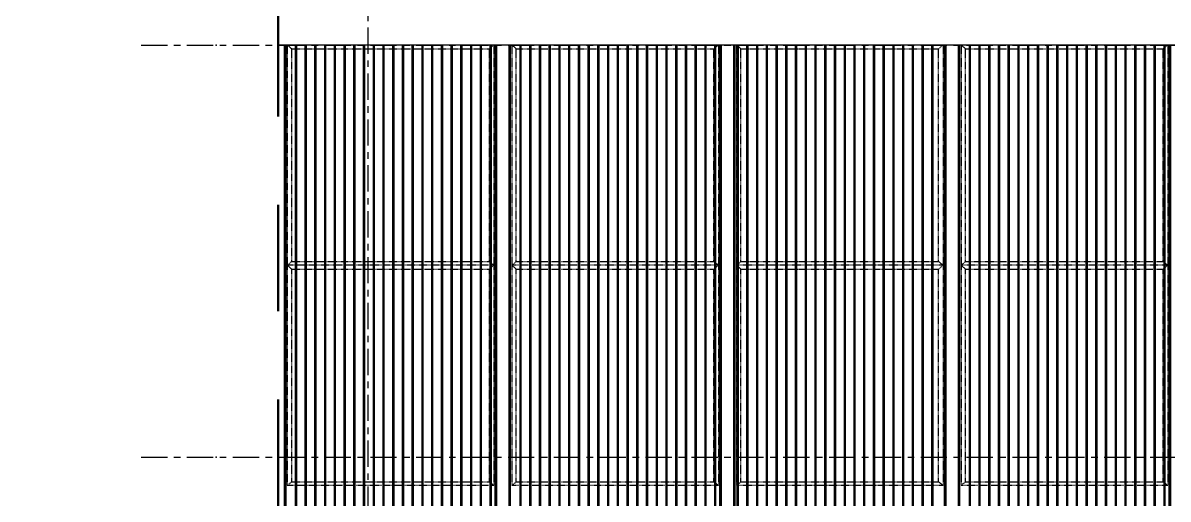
# Model space of a CAD drawing. Header units: millimetres. Extents: x 3774 to 718460, y -768339 to 192544.
# Drawn here: x 435251 to 442899, y -722347 to -719169 of the extents above; entities that cross this region are included whole.
import ezdxf
from ezdxf.enums import TextEntityAlignment as Align
from ezdxf.xclip import XClip

# ---------------------------------------------------------------- set-up
doc = ezdxf.new("R2010")
doc.units = ezdxf.units.MM
doc.header["$XCLIPFRAME"] = 0
doc.set_wipeout_variables(frame=1)
for name, pattern in [('TA_GL_000.70000', [1.925, 0.7, -0.175, 0.175, -0.175, 0.7]), ('TA_HL_001.00000', [6.5, 3.55, -2.95]), ('TA_HL_004.00000', [26, 14.2, -11.8]), ('XKITLINE00', [0]), ('XKITLINE02', [4, 2, -2])]:
    doc.linetypes.add(name, pattern=pattern)
for name, color, linetype in [('000 - 0_SYM_DWG_BREAKER_MAIN_COLOR_1', 7, 'Continuous'), ('000 - 0_SYM_DWG_BREAKER_WIPEOUT_', 7, 'Continuous'), ('000 - 0_SYM_DWG_GRID-BUBBLE_MAIN_COLOR_1', 7, 'Continuous'), ('000 - 0_SYM_DWG_GRIDLINE_MAIN_COLOR_251', 7, 'Continuous'), ('000 - 0_SYM_DWG_LEVEL_TEXT', 7, 'Continuous'), ('010 - ASPG_EXTR_MAIN_COLOR_2', 7, 'Continuous'), ('010 - ASPG_EXTR_WIPEOUT_', 7, 'Continuous'), ('010 - ASPG_FRAMING_MAIN_COLOR_1', 7, 'Continuous'), ('010 - ASPG_FRAMING_SUB_COLOR_2', 7, 'Continuous'), ('010 - ASPG_FRAMING_SUB_COLOR_3', 7, 'Continuous')]:
    doc.layers.add(name, color=color, linetype=linetype)
doc.layers.add('Bolt', color=7, linetype='Continuous', lineweight=0)
doc.layers.add('Part', color=7, linetype='Continuous', lineweight=0)
doc.styles.add('ARIAL', font='arial.ttf')
doc.styles.add('Arial_1', font='arial.ttf', dxfattribs={"height": 125})
doc.styles.add('TA', font='', dxfattribs={"height": 4.5})
doc.styles.get('TA').set_extended_font_data('Cordia New')

# ---------------------------------------------------------------- blocks, each defined once
blk = doc.blocks.new('*U5909')
at = {"color": 7}
blk.add_wipeout([(28.31, 203.14), (0, 202.87), (0, 7.2), (9.89, 3.6), (-9.89, -3.6), (0, -7.2), (0, -167.12), (28.31, -166.85)], dxfattribs=at).dxf.layer = '000 - 0_SYM_DWG_BREAKER_WIPEOUT_'
at = {"layer": '000 - 0_SYM_DWG_BREAKER_MAIN_COLOR_1', "color": 7, "linetype": 'ByBlock', "lineweight": -2}
blk.add_line((0, 202.87), (0, 7.2), dxfattribs=at)
blk = doc.blocks.new('*A6183500')
at = {"layer": 'Part', "color": 7, "linetype": 'XKITLINE00', "lineweight": 0}
for p, q in [((2179.569525, -60.453462), (2328.969438, -60.453462)), ((2179.569525, -65.253462), (2328.969438, -65.253462))]:
    blk.add_line(p, q, dxfattribs=at)
blk = doc.blocks.new('*A6193501')
at = {"layer": 'Part', "color": 7, "linetype": 'XKITLINE00', "lineweight": 0}
blk.add_line((2179.569525, -82.453462), (2328.969438, -82.453462), dxfattribs=at)
blk = doc.blocks.new('*A6223504')
at = {"layer": 'Part', "color": 7, "linetype": 'XKITLINE00', "lineweight": 0}
for p, q in [((2286.209518, -80.053462), (2264.929525, -80.053462)), ((2264.929525, -80.573462), (2264.929525, -80.053462)), ((2286.209518, -80.573462), (2286.209518, -80.053462)), ((2286.209518, -80.573462), (2264.929525, -80.573462))]:
    blk.add_line(p, q, dxfattribs=at)
blk = doc.blocks.new('*A6233505')
at = {"layer": 'Part', "color": 7, "linetype": 'XKITLINE00', "lineweight": 0}
for p, q in [((2284.369603, -65.573462), (2283.569603, -65.573462)), ((2283.569603, -68.053462), (2283.569603, -65.573462)), ((2284.369603, -68.053462), (2284.369603, -65.573462)), ((2283.569603, -80.053462), (2283.569603, -68.621462)), ((2284.369603, -80.053462), (2284.369603, -68.621462)), ((2283.569603, -82.133462), (2283.569603, -80.621462)), ((2284.369603, -82.133462), (2284.369603, -80.621462)), ((2283.569603, -82.133462), (2284.369603, -82.133462))]:
    blk.add_line(p, q, dxfattribs=at)
blk = doc.blocks.new('*A6253507')
at = {"layer": 'Part', "color": 7, "linetype": 'XKITLINE00', "lineweight": 0}
for p, q in [((2283.569603, -80.573462), (2283.569603, -80.621462)), ((2283.569603, -80.621462), (2284.369603, -80.621462)), ((2284.369603, -80.621462), (2284.369603, -80.573462))]:
    blk.add_line(p, q, dxfattribs=at)
blk = doc.blocks.new('*A6263508')
at = {"layer": 'Part', "color": 7, "linetype": 'XKITLINE00', "lineweight": 0}
for p, q in [((2282.929603, -82.453462), (2283.089603, -82.293462)), ((2283.089603, -82.293462), (2284.849603, -82.293462)), ((2284.849603, -82.293462), (2285.009603, -82.453462))]:
    blk.add_line(p, q, dxfattribs=at)
blk = doc.blocks.new('*A6273509')
at = {"layer": 'Part', "color": 7, "linetype": 'XKITLINE00', "lineweight": 0}
for p, q in [((2284.849603, -82.213462), (2283.089603, -82.213462)), ((2283.089603, -82.213462), (2283.089603, -82.293462)), ((2284.849603, -82.293462), (2283.089603, -82.293462)), ((2284.849603, -82.213462), (2284.849603, -82.293462))]:
    blk.add_line(p, q, dxfattribs=at)
blk = doc.blocks.new('*A6283510')
at = {"layer": 'Part', "color": 7, "linetype": 'XKITLINE00', "lineweight": 0}
for p, q in [((2283.905603, -82.173462), (2283.465603, -82.173462)), ((2283.465603, -82.173462), (2283.465603, -82.213462)), ((2283.905603, -82.133462), (2283.905603, -82.173462)), ((2283.945603, -82.213462), (2283.945603, -82.133462))]:
    blk.add_line(p, q, dxfattribs=at)
blk = doc.blocks.new('*A6323514')
at = {"layer": 'Part', "color": 7, "linetype": 'XKITLINE00', "lineweight": 0}
for p, q in [((2286.209518, -68.053462), (2264.929525, -68.053462)), ((2264.929525, -68.573462), (2264.929525, -68.053462)), ((2286.209518, -68.573462), (2286.209518, -68.053462)), ((2286.209518, -68.573462), (2264.929525, -68.573462))]:
    blk.add_line(p, q, dxfattribs=at)
blk = doc.blocks.new('*A6333515')
at = {"layer": 'Part', "color": 7, "linetype": 'XKITLINE00', "lineweight": 0}
for p, q in [((2283.569603, -68.573462), (2283.569603, -68.621462)), ((2283.569603, -68.621462), (2284.369603, -68.621462)), ((2284.369603, -68.621462), (2284.369603, -68.573462))]:
    blk.add_line(p, q, dxfattribs=at)
blk = doc.blocks.new('*A6343516')
at = {"layer": 'Part', "color": 7, "linetype": 'XKITLINE00', "lineweight": 0}
for p, q in [((2283.089603, -65.413462), (2282.929603, -65.253462)), ((2284.849603, -65.413462), (2283.089603, -65.413462)), ((2285.009603, -65.253462), (2284.849603, -65.413462))]:
    blk.add_line(p, q, dxfattribs=at)
blk = doc.blocks.new('*A6353517')
at = {"layer": 'Part', "color": 7, "linetype": 'XKITLINE00', "lineweight": 0}
for p, q in [((2283.089603, -65.493462), (2283.089603, -65.413462)), ((2283.089603, -65.413462), (2284.849603, -65.413462)), ((2284.849603, -65.493462), (2284.849603, -65.413462)), ((2283.089603, -65.493462), (2284.849603, -65.493462))]:
    blk.add_line(p, q, dxfattribs=at)
blk = doc.blocks.new('*A6723554')
at = {"layer": 'Bolt'}
for points in [[(2283.674, -80.573), (2283.674, -80.525), (2283.786, -80.525), (2283.786, -80.573)], [(2283.674, -80.621), (2283.674, -80.573), (2283.786, -80.573), (2283.786, -80.621)], [(2284.154, -80.573), (2284.154, -80.525), (2284.266, -80.525), (2284.266, -80.573)], [(2284.154, -80.621), (2284.154, -80.573), (2284.266, -80.573), (2284.266, -80.621)]]:
    blk.add_hatch(color=7, dxfattribs=at).paths.add_polyline_path(points, flags=17)
at = {"layer": 'Bolt', "color": 7, "linetype": 'XKITLINE00', "lineweight": 0}
for p, q in [((2283.674, -80.573), (2283.674, -80.525)), ((2283.674, -80.621), (2283.674, -80.573)), ((2283.73, -80.685), (2283.73, -80.341)), ((2283.786, -80.573), (2283.786, -80.525)), ((2283.786, -80.621), (2283.786, -80.573)), ((2284.154, -80.573), (2284.154, -80.525)), ((2284.154, -80.621), (2284.154, -80.573)), ((2284.21, -80.685), (2284.21, -80.341)), ((2284.266, -80.573), (2284.266, -80.525)), ((2284.266, -80.621), (2284.266, -80.573))]:
    blk.add_line(p, q, dxfattribs=at)
blk = doc.blocks.new('*A6733555')
at = {"layer": 'Bolt'}
for points in [[(2283.386, -82.213), (2283.386, -82.293), (2283.274, -82.293), (2283.274, -82.213)], [(2284.666, -82.213), (2284.666, -82.293), (2284.554, -82.293), (2284.554, -82.213)]]:
    blk.add_hatch(color=7, dxfattribs=at).paths.add_polyline_path(points, flags=17)
at = {"layer": 'Bolt', "color": 7, "linetype": 'XKITLINE00', "lineweight": 0}
for p, q in [((2283.274, -82.293), (2283.274, -82.213)), ((2283.33, -82.357), (2283.33, -82.013)), ((2283.386, -82.293), (2283.386, -82.213)), ((2284.554, -82.293), (2284.554, -82.213)), ((2284.61, -82.357), (2284.61, -82.013)), ((2284.666, -82.293), (2284.666, -82.213))]:
    blk.add_line(p, q, dxfattribs=at)
blk = doc.blocks.new('*A6763558')
at = {"layer": 'Bolt'}
for points in [[(2283.674, -68.573), (2283.674, -68.525), (2283.786, -68.525), (2283.786, -68.573)], [(2283.674, -68.621), (2283.674, -68.573), (2283.786, -68.573), (2283.786, -68.621)], [(2284.154, -68.573), (2284.154, -68.525), (2284.266, -68.525), (2284.266, -68.573)], [(2284.154, -68.621), (2284.154, -68.573), (2284.266, -68.573), (2284.266, -68.621)]]:
    blk.add_hatch(color=7, dxfattribs=at).paths.add_polyline_path(points, flags=17)
at = {"layer": 'Bolt', "color": 7, "linetype": 'XKITLINE00', "lineweight": 0}
for p, q in [((2283.73, -68.685), (2283.73, -68.341)), ((2284.21, -68.685), (2284.21, -68.341)), ((2283.674, -68.573), (2283.674, -68.525)), ((2283.674, -68.621), (2283.674, -68.573)), ((2283.786, -68.573), (2283.786, -68.525)), ((2283.786, -68.621), (2283.786, -68.573)), ((2284.154, -68.573), (2284.154, -68.525)), ((2284.154, -68.621), (2284.154, -68.573)), ((2284.266, -68.573), (2284.266, -68.525)), ((2284.266, -68.621), (2284.266, -68.573))]:
    blk.add_line(p, q, dxfattribs=at)
blk = doc.blocks.new('*A6773559')
at = {"layer": 'Bolt'}
for points in [[(2283.386, -65.413), (2283.386, -65.493), (2283.274, -65.493), (2283.274, -65.413)], [(2284.666, -65.413), (2284.666, -65.493), (2284.554, -65.493), (2284.554, -65.413)]]:
    blk.add_hatch(color=7, dxfattribs=at).paths.add_polyline_path(points, flags=17)
at = {"layer": 'Bolt', "color": 7, "linetype": 'XKITLINE00', "lineweight": 0}
for p, q in [((2283.274, -65.413), (2283.274, -65.493)), ((2283.33, -65.35), (2283.33, -65.693)), ((2283.386, -65.413), (2283.386, -65.493)), ((2284.554, -65.413), (2284.554, -65.493)), ((2284.61, -65.35), (2284.61, -65.693)), ((2284.666, -65.413), (2284.666, -65.493))]:
    blk.add_line(p, q, dxfattribs=at)
blk = doc.blocks.new('*A13394221')
at = {"layer": 'Part', "color": 7, "linetype": 'XKITLINE00', "lineweight": 0}
for p, q in [((2286.369525, -82.453462), (2286.369525, -65.253462)), ((2288.769525, -82.453462), (2288.769525, -65.253462)), ((2286.369525, -124.453462), (2286.369525, -87.253462)), ((2288.769525, -124.453462), (2288.769525, -87.253462))]:
    blk.add_line(p, q, dxfattribs=at)
blk = doc.blocks.new('*A15424424')
at = {"layer": 'Part', "color": 7, "linetype": 'XKITLINE00', "lineweight": 0}
for p, q in [((2308.945603, -69.421462), (2308.945603, -68.621462)), ((2308.945603, -68.621462), (2308.993603, -68.621462)), ((2308.945603, -68.861462), (2308.993603, -68.861462)), ((2308.993603, -69.421462), (2308.993603, -68.621462)), ((2308.945603, -69.421462), (2308.993603, -69.421462))]:
    blk.add_line(p, q, dxfattribs=at)
blk = doc.blocks.new('*A15434425')
at = {"layer": 'Part', "color": 7, "linetype": 'XKITLINE00', "lineweight": 0}
for p, q in [((2308.569603, -68.573462), (2308.569603, -68.621462)), ((2308.569603, -68.621462), (2309.369603, -68.621462)), ((2309.369603, -68.621462), (2309.369603, -68.573462))]:
    blk.add_line(p, q, dxfattribs=at)
blk = doc.blocks.new('*A15444426')
at = {"layer": 'Part', "color": 7, "linetype": 'XKITLINE00', "lineweight": 0}
for p, q in [((2308.993603, -65.573462), (2308.993603, -65.493462)), ((2309.033603, -65.573462), (2309.033603, -65.533462)), ((2309.033603, -65.533462), (2309.473603, -65.533462)), ((2309.473603, -65.533462), (2309.473603, -65.493462))]:
    blk.add_line(p, q, dxfattribs=at)
blk = doc.blocks.new('*A15454427')
at = {"layer": 'Part', "color": 7, "linetype": 'XKITLINE00', "lineweight": 0}
for p, q in [((2308.089603, -65.413462), (2307.929603, -65.253462)), ((2309.849603, -65.413462), (2308.089603, -65.413462)), ((2310.009603, -65.253462), (2309.849603, -65.413462))]:
    blk.add_line(p, q, dxfattribs=at)
blk = doc.blocks.new('*A15464428')
at = {"layer": 'Part', "color": 7, "linetype": 'XKITLINE00', "lineweight": 0}
for p, q in [((2308.089603, -65.493462), (2308.089603, -65.413462)), ((2308.089603, -65.413462), (2309.849603, -65.413462)), ((2309.849603, -65.493462), (2309.849603, -65.413462)), ((2308.089603, -65.493462), (2309.849603, -65.493462))]:
    blk.add_line(p, q, dxfattribs=at)
blk = doc.blocks.new('*A15494431')
at = {"layer": 'Part', "color": 7, "linetype": 'XKITLINE00', "lineweight": 0}
for p, q in [((2291.769603, -65.573462), (2290.969603, -65.573462)), ((2290.969603, -68.053462), (2290.969603, -65.573462)), ((2291.769603, -68.053462), (2291.769603, -65.573462)), ((2290.969603, -80.053462), (2290.969603, -68.621462)), ((2291.769603, -80.053462), (2291.769603, -68.621462)), ((2290.969603, -82.133462), (2290.969603, -80.621462)), ((2291.769603, -82.133462), (2291.769603, -80.621462)), ((2290.969603, -82.133462), (2291.769603, -82.133462))]:
    blk.add_line(p, q, dxfattribs=at)
blk = doc.blocks.new('*A15504432')
at = {"layer": 'Part', "color": 7, "linetype": 'XKITLINE00', "lineweight": 0}
for p, q in [((2290.969603, -80.573462), (2290.969603, -80.621462)), ((2290.969603, -80.621462), (2291.769603, -80.621462)), ((2291.769603, -80.621462), (2291.769603, -80.573462))]:
    blk.add_line(p, q, dxfattribs=at)
blk = doc.blocks.new('*A15514433')
at = {"layer": 'Part', "color": 7, "linetype": 'XKITLINE00', "lineweight": 0}
for p, q in [((2291.345603, -81.421462), (2291.345603, -80.621462)), ((2291.345603, -80.621462), (2291.393603, -80.621462)), ((2291.393603, -81.421462), (2291.393603, -80.621462)), ((2291.345603, -80.861462), (2291.393603, -80.861462)), ((2291.345603, -81.421462), (2291.393603, -81.421462))]:
    blk.add_line(p, q, dxfattribs=at)
blk = doc.blocks.new('*A15524434')
at = {"layer": 'Part', "color": 7, "linetype": 'XKITLINE00', "lineweight": 0}
for p, q in [((2283.945603, -81.421462), (2283.945603, -80.621462)), ((2283.945603, -80.621462), (2283.993603, -80.621462)), ((2283.993603, -81.421462), (2283.993603, -80.621462)), ((2283.945603, -80.861462), (2283.993603, -80.861462)), ((2283.945603, -81.421462), (2283.993603, -81.421462))]:
    blk.add_line(p, q, dxfattribs=at)
blk = doc.blocks.new('*A15534435')
at = {"layer": 'Part', "color": 7, "linetype": 'XKITLINE00', "lineweight": 0}
for p, q in [((2290.329603, -82.453462), (2290.489603, -82.293462)), ((2290.489603, -82.293462), (2292.249603, -82.293462)), ((2292.249603, -82.293462), (2292.409603, -82.453462))]:
    blk.add_line(p, q, dxfattribs=at)
blk = doc.blocks.new('*A15544436')
at = {"layer": 'Part', "color": 7, "linetype": 'XKITLINE00', "lineweight": 0}
for p, q in [((2292.249603, -82.213462), (2290.489603, -82.213462)), ((2290.489603, -82.213462), (2290.489603, -82.293462)), ((2292.249603, -82.293462), (2290.489603, -82.293462)), ((2292.249603, -82.213462), (2292.249603, -82.293462))]:
    blk.add_line(p, q, dxfattribs=at)
blk = doc.blocks.new('*A15554437')
at = {"layer": 'Part', "color": 7, "linetype": 'XKITLINE00', "lineweight": 0}
for p, q in [((2291.305603, -82.173462), (2290.865603, -82.173462)), ((2290.865603, -82.173462), (2290.865603, -82.213462)), ((2291.305603, -82.133462), (2291.305603, -82.173462)), ((2291.345603, -82.213462), (2291.345603, -82.133462))]:
    blk.add_line(p, q, dxfattribs=at)
blk = doc.blocks.new('*A15604442')
at = {"layer": 'Part', "color": 7, "linetype": 'XKITLINE00', "lineweight": 0}
for p, q in [((2290.969603, -68.573462), (2290.969603, -68.621462)), ((2290.969603, -68.621462), (2291.769603, -68.621462)), ((2291.769603, -68.621462), (2291.769603, -68.573462))]:
    blk.add_line(p, q, dxfattribs=at)
blk = doc.blocks.new('*A15614443')
at = {"layer": 'Part', "color": 7, "linetype": 'XKITLINE00', "lineweight": 0}
for p, q in [((2291.345603, -69.421462), (2291.345603, -68.621462)), ((2291.345603, -68.621462), (2291.393603, -68.621462)), ((2291.345603, -68.861462), (2291.393603, -68.861462)), ((2291.393603, -69.421462), (2291.393603, -68.621462)), ((2291.345603, -69.421462), (2291.393603, -69.421462))]:
    blk.add_line(p, q, dxfattribs=at)
blk = doc.blocks.new('*A15624444')
at = {"layer": 'Part', "color": 7, "linetype": 'XKITLINE00', "lineweight": 0}
for p, q in [((2283.945603, -69.421462), (2283.945603, -68.621462)), ((2283.945603, -68.621462), (2283.993603, -68.621462)), ((2283.945603, -68.861462), (2283.993603, -68.861462)), ((2283.993603, -69.421462), (2283.993603, -68.621462)), ((2283.945603, -69.421462), (2283.993603, -69.421462))]:
    blk.add_line(p, q, dxfattribs=at)
blk = doc.blocks.new('*A15634445')
at = {"layer": 'Part', "color": 7, "linetype": 'XKITLINE00', "lineweight": 0}
for p, q in [((2283.993603, -65.573462), (2283.993603, -65.493462)), ((2284.033603, -65.573462), (2284.033603, -65.533462)), ((2284.033603, -65.533462), (2284.473603, -65.533462)), ((2284.473603, -65.533462), (2284.473603, -65.493462))]:
    blk.add_line(p, q, dxfattribs=at)
blk = doc.blocks.new('*A15644446')
at = {"layer": 'Part', "color": 7, "linetype": 'XKITLINE00', "lineweight": 0}
for p, q in [((2291.393603, -65.573462), (2291.393603, -65.493462)), ((2291.433603, -65.573462), (2291.433603, -65.533462)), ((2291.433603, -65.533462), (2291.873603, -65.533462)), ((2291.873603, -65.533462), (2291.873603, -65.493462))]:
    blk.add_line(p, q, dxfattribs=at)
blk = doc.blocks.new('*A15654447')
at = {"layer": 'Part', "color": 7, "linetype": 'XKITLINE00', "lineweight": 0}
for p, q in [((2290.489603, -65.413462), (2290.329603, -65.253462)), ((2292.249603, -65.413462), (2290.489603, -65.413462)), ((2292.409603, -65.253462), (2292.249603, -65.413462))]:
    blk.add_line(p, q, dxfattribs=at)
blk = doc.blocks.new('*A15664448')
at = {"layer": 'Part', "color": 7, "linetype": 'XKITLINE00', "lineweight": 0}
for p, q in [((2290.489603, -65.493462), (2290.489603, -65.413462)), ((2290.489603, -65.413462), (2292.249603, -65.413462)), ((2292.249603, -65.493462), (2292.249603, -65.413462)), ((2290.489603, -65.493462), (2292.249603, -65.493462))]:
    blk.add_line(p, q, dxfattribs=at)
blk = doc.blocks.new('*A15734455')
at = {"layer": 'Bolt'}
for points in [[(2308.674, -68.573), (2308.674, -68.525), (2308.786, -68.525), (2308.786, -68.573)], [(2308.674, -68.621), (2308.674, -68.573), (2308.786, -68.573), (2308.786, -68.621)], [(2309.154, -68.573), (2309.154, -68.525), (2309.266, -68.525), (2309.266, -68.573)], [(2309.154, -68.621), (2309.154, -68.573), (2309.266, -68.573), (2309.266, -68.621)]]:
    blk.add_hatch(color=7, dxfattribs=at).paths.add_polyline_path(points, flags=17)
at = {"layer": 'Bolt', "color": 7, "linetype": 'XKITLINE00', "lineweight": 0}
for p, q in [((2308.73, -68.685), (2308.73, -68.341)), ((2309.21, -68.685), (2309.21, -68.341)), ((2308.674, -68.573), (2308.674, -68.525)), ((2308.674, -68.621), (2308.674, -68.573)), ((2308.786, -68.573), (2308.786, -68.525)), ((2308.786, -68.621), (2308.786, -68.573)), ((2309.154, -68.573), (2309.154, -68.525)), ((2309.154, -68.621), (2309.154, -68.573)), ((2309.266, -68.573), (2309.266, -68.525)), ((2309.266, -68.621), (2309.266, -68.573))]:
    blk.add_line(p, q, dxfattribs=at)
blk = doc.blocks.new('*A15744456')
at = {"layer": 'Bolt'}
for points in [[(2308.386, -65.413), (2308.386, -65.493), (2308.274, -65.493), (2308.274, -65.413)], [(2309.666, -65.413), (2309.666, -65.493), (2309.554, -65.493), (2309.554, -65.413)]]:
    blk.add_hatch(color=7, dxfattribs=at).paths.add_polyline_path(points, flags=17)
at = {"layer": 'Bolt', "color": 7, "linetype": 'XKITLINE00', "lineweight": 0}
for p, q in [((2308.274, -65.413), (2308.274, -65.493)), ((2308.33, -65.35), (2308.33, -65.693)), ((2308.386, -65.413), (2308.386, -65.493)), ((2309.554, -65.413), (2309.554, -65.493)), ((2309.61, -65.35), (2309.61, -65.693)), ((2309.666, -65.413), (2309.666, -65.493))]:
    blk.add_line(p, q, dxfattribs=at)
blk = doc.blocks.new('*A15754457')
at = {"layer": 'Bolt', "color": 7, "linetype": 'XKITLINE02', "lineweight": 0}
for p, q in [((2308.882243, -65.773462), (2309.225603, -65.773462)), ((2308.945603, -65.717462), (2308.993603, -65.717462)), ((2308.945603, -65.829462), (2308.993603, -65.829462)), ((2308.993603, -65.717462), (2309.033603, -65.717462)), ((2308.993603, -65.829462), (2309.033603, -65.829462))]:
    blk.add_line(p, q, dxfattribs=at)
blk = doc.blocks.new('*A15804462')
at = {"layer": 'Bolt'}
for points in [[(2291.074, -80.573), (2291.074, -80.525), (2291.186, -80.525), (2291.186, -80.573)], [(2291.074, -80.621), (2291.074, -80.573), (2291.186, -80.573), (2291.186, -80.621)], [(2291.554, -80.573), (2291.554, -80.525), (2291.666, -80.525), (2291.666, -80.573)], [(2291.554, -80.621), (2291.554, -80.573), (2291.666, -80.573), (2291.666, -80.621)]]:
    blk.add_hatch(color=7, dxfattribs=at).paths.add_polyline_path(points, flags=17)
at = {"layer": 'Bolt', "color": 7, "linetype": 'XKITLINE00', "lineweight": 0}
for p, q in [((2291.074, -80.573), (2291.074, -80.525)), ((2291.074, -80.621), (2291.074, -80.573)), ((2291.13, -80.685), (2291.13, -80.341)), ((2291.186, -80.573), (2291.186, -80.525)), ((2291.186, -80.621), (2291.186, -80.573)), ((2291.554, -80.573), (2291.554, -80.525)), ((2291.554, -80.621), (2291.554, -80.573)), ((2291.61, -80.685), (2291.61, -80.341)), ((2291.666, -80.573), (2291.666, -80.525)), ((2291.666, -80.621), (2291.666, -80.573))]:
    blk.add_line(p, q, dxfattribs=at)
blk = doc.blocks.new('*A15814463')
at = {"layer": 'Bolt', "color": 7, "linetype": 'XKITLINE02', "lineweight": 0}
for p, q in [((2291.456963, -81.933462), (2291.113603, -81.933462)), ((2291.345603, -81.877462), (2291.305603, -81.877462)), ((2291.393603, -81.877462), (2291.345603, -81.877462)), ((2291.345603, -81.989462), (2291.305603, -81.989462)), ((2291.393603, -81.989462), (2291.345603, -81.989462))]:
    blk.add_line(p, q, dxfattribs=at)
blk = doc.blocks.new('*A15824464')
at = {"layer": 'Bolt'}
for points in [[(2290.786, -82.213), (2290.786, -82.293), (2290.674, -82.293), (2290.674, -82.213)], [(2292.066, -82.213), (2292.066, -82.293), (2291.954, -82.293), (2291.954, -82.213)]]:
    blk.add_hatch(color=7, dxfattribs=at).paths.add_polyline_path(points, flags=17)
at = {"layer": 'Bolt', "color": 7, "linetype": 'XKITLINE00', "lineweight": 0}
for p, q in [((2290.674, -82.293), (2290.674, -82.213)), ((2290.73, -82.357), (2290.73, -82.013)), ((2290.786, -82.293), (2290.786, -82.213)), ((2291.954, -82.293), (2291.954, -82.213)), ((2292.01, -82.357), (2292.01, -82.013)), ((2292.066, -82.293), (2292.066, -82.213))]:
    blk.add_line(p, q, dxfattribs=at)
blk = doc.blocks.new('*A15834465')
at = {"layer": 'Bolt', "color": 7, "linetype": 'XKITLINE02', "lineweight": 0}
for p, q in [((2284.056963, -81.933462), (2283.713603, -81.933462)), ((2283.945603, -81.877462), (2283.905603, -81.877462)), ((2283.993603, -81.877462), (2283.945603, -81.877462)), ((2283.945603, -81.989462), (2283.905603, -81.989462)), ((2283.993603, -81.989462), (2283.945603, -81.989462))]:
    blk.add_line(p, q, dxfattribs=at)
blk = doc.blocks.new('*A15854467')
at = {"layer": 'Bolt'}
for points in [[(2291.074, -68.573), (2291.074, -68.525), (2291.186, -68.525), (2291.186, -68.573)], [(2291.074, -68.621), (2291.074, -68.573), (2291.186, -68.573), (2291.186, -68.621)], [(2291.554, -68.573), (2291.554, -68.525), (2291.666, -68.525), (2291.666, -68.573)], [(2291.554, -68.621), (2291.554, -68.573), (2291.666, -68.573), (2291.666, -68.621)]]:
    blk.add_hatch(color=7, dxfattribs=at).paths.add_polyline_path(points, flags=17)
at = {"layer": 'Bolt', "color": 7, "linetype": 'XKITLINE00', "lineweight": 0}
for p, q in [((2291.13, -68.685), (2291.13, -68.341)), ((2291.61, -68.685), (2291.61, -68.341)), ((2291.074, -68.573), (2291.074, -68.525)), ((2291.074, -68.621), (2291.074, -68.573)), ((2291.186, -68.573), (2291.186, -68.525)), ((2291.186, -68.621), (2291.186, -68.573)), ((2291.554, -68.573), (2291.554, -68.525)), ((2291.554, -68.621), (2291.554, -68.573)), ((2291.666, -68.573), (2291.666, -68.525)), ((2291.666, -68.621), (2291.666, -68.573))]:
    blk.add_line(p, q, dxfattribs=at)
blk = doc.blocks.new('*A15864468')
at = {"layer": 'Bolt', "color": 7, "linetype": 'XKITLINE02', "lineweight": 0}
for p, q in [((2283.882243, -65.773462), (2284.225603, -65.773462)), ((2283.945603, -65.717462), (2283.993603, -65.717462)), ((2283.945603, -65.829462), (2283.993603, -65.829462)), ((2283.993603, -65.717462), (2284.033603, -65.717462)), ((2283.993603, -65.829462), (2284.033603, -65.829462))]:
    blk.add_line(p, q, dxfattribs=at)
blk = doc.blocks.new('*A15874469')
at = {"layer": 'Bolt'}
for points in [[(2290.786, -65.413), (2290.786, -65.493), (2290.674, -65.493), (2290.674, -65.413)], [(2292.066, -65.413), (2292.066, -65.493), (2291.954, -65.493), (2291.954, -65.413)]]:
    blk.add_hatch(color=7, dxfattribs=at).paths.add_polyline_path(points, flags=17)
at = {"layer": 'Bolt', "color": 7, "linetype": 'XKITLINE00', "lineweight": 0}
for p, q in [((2290.674, -65.413), (2290.674, -65.493)), ((2290.73, -65.35), (2290.73, -65.693)), ((2290.786, -65.413), (2290.786, -65.493)), ((2291.954, -65.413), (2291.954, -65.493)), ((2292.01, -65.35), (2292.01, -65.693)), ((2292.066, -65.413), (2292.066, -65.493))]:
    blk.add_line(p, q, dxfattribs=at)
blk = doc.blocks.new('*A15884470')
at = {"layer": 'Bolt', "color": 7, "linetype": 'XKITLINE02', "lineweight": 0}
for p, q in [((2291.282243, -65.773462), (2291.625603, -65.773462)), ((2291.345603, -65.717462), (2291.393603, -65.717462)), ((2291.345603, -65.829462), (2291.393603, -65.829462)), ((2291.393603, -65.717462), (2291.433603, -65.717462)), ((2291.393603, -65.829462), (2291.433603, -65.829462))]:
    blk.add_line(p, q, dxfattribs=at)
blk = doc.blocks.new('*A15904472')
at = {"layer": 'Part', "color": 7, "linetype": 'XKITLINE00', "lineweight": 0}
for p, q in [((2328.809518, -68.053462), (2288.969552, -68.053462)), ((2288.969552, -68.573462), (2288.969552, -68.053462)), ((2328.809518, -68.573462), (2328.809518, -68.053462)), ((2328.809518, -68.573462), (2288.969552, -68.573462))]:
    blk.add_line(p, q, dxfattribs=at)
blk = doc.blocks.new('*A15914473')
at = {"layer": 'Part', "color": 7, "linetype": 'XKITLINE00', "lineweight": 0}
for p, q in [((2328.809518, -80.053462), (2288.969552, -80.053462)), ((2288.969552, -80.573462), (2288.969552, -80.053462)), ((2328.809518, -80.573462), (2328.809518, -80.053462)), ((2328.809518, -80.573462), (2288.969552, -80.573462))]:
    blk.add_line(p, q, dxfattribs=at)
blk = doc.blocks.new('*A15944476')
at = {"layer": 'Part', "color": 7, "linetype": 'XKITLINE00', "lineweight": 0}
for p, q in [((2309.369603, -65.573462), (2308.569603, -65.573462)), ((2308.569603, -68.053462), (2308.569603, -65.573462)), ((2309.369603, -68.053462), (2309.369603, -65.573462)), ((2308.569603, -80.053462), (2308.569603, -68.621462)), ((2309.369603, -80.053462), (2309.369603, -68.621462)), ((2308.569603, -82.133462), (2308.569603, -80.621462)), ((2309.369603, -82.133462), (2309.369603, -80.621462)), ((2308.569603, -82.133462), (2309.369603, -82.133462))]:
    blk.add_line(p, q, dxfattribs=at)
blk = doc.blocks.new('*A16064488')
at = {"layer": 'Part', "color": 7, "linetype": 'XKITLINE00', "lineweight": 0}
for p, q in [((2308.945603, -81.421462), (2308.945603, -80.621462)), ((2308.945603, -80.621462), (2308.993603, -80.621462)), ((2308.993603, -81.421462), (2308.993603, -80.621462)), ((2308.945603, -80.861462), (2308.993603, -80.861462)), ((2308.945603, -81.421462), (2308.993603, -81.421462))]:
    blk.add_line(p, q, dxfattribs=at)
blk = doc.blocks.new('*A16074489')
at = {"layer": 'Part', "color": 7, "linetype": 'XKITLINE00', "lineweight": 0}
for p, q in [((2308.569603, -80.573462), (2308.569603, -80.621462)), ((2308.569603, -80.621462), (2309.369603, -80.621462)), ((2309.369603, -80.621462), (2309.369603, -80.573462))]:
    blk.add_line(p, q, dxfattribs=at)
blk = doc.blocks.new('*A16084490')
at = {"layer": 'Part', "color": 7, "linetype": 'XKITLINE00', "lineweight": 0}
for p, q in [((2307.929603, -82.453462), (2308.089603, -82.293462)), ((2308.089603, -82.293462), (2309.849603, -82.293462)), ((2309.849603, -82.293462), (2310.009603, -82.453462))]:
    blk.add_line(p, q, dxfattribs=at)
blk = doc.blocks.new('*A16094491')
at = {"layer": 'Part', "color": 7, "linetype": 'XKITLINE00', "lineweight": 0}
for p, q in [((2309.849603, -82.213462), (2308.089603, -82.213462)), ((2308.089603, -82.213462), (2308.089603, -82.293462)), ((2309.849603, -82.293462), (2308.089603, -82.293462)), ((2309.849603, -82.213462), (2309.849603, -82.293462))]:
    blk.add_line(p, q, dxfattribs=at)
blk = doc.blocks.new('*A16104492')
at = {"layer": 'Part', "color": 7, "linetype": 'XKITLINE00', "lineweight": 0}
for p, q in [((2308.905603, -82.173462), (2308.465603, -82.173462)), ((2308.465603, -82.173462), (2308.465603, -82.213462)), ((2308.905603, -82.133462), (2308.905603, -82.173462)), ((2308.945603, -82.213462), (2308.945603, -82.133462))]:
    blk.add_line(p, q, dxfattribs=at)
blk = doc.blocks.new('*A16334515')
at = {"layer": 'Bolt'}
for points in [[(2308.674, -80.573), (2308.674, -80.525), (2308.786, -80.525), (2308.786, -80.573)], [(2308.674, -80.621), (2308.674, -80.573), (2308.786, -80.573), (2308.786, -80.621)], [(2309.154, -80.573), (2309.154, -80.525), (2309.266, -80.525), (2309.266, -80.573)], [(2309.154, -80.621), (2309.154, -80.573), (2309.266, -80.573), (2309.266, -80.621)]]:
    blk.add_hatch(color=7, dxfattribs=at).paths.add_polyline_path(points, flags=17)
at = {"layer": 'Bolt', "color": 7, "linetype": 'XKITLINE00', "lineweight": 0}
for p, q in [((2308.674, -80.573), (2308.674, -80.525)), ((2308.674, -80.621), (2308.674, -80.573)), ((2308.73, -80.685), (2308.73, -80.341)), ((2308.786, -80.573), (2308.786, -80.525)), ((2308.786, -80.621), (2308.786, -80.573)), ((2309.154, -80.573), (2309.154, -80.525)), ((2309.154, -80.621), (2309.154, -80.573)), ((2309.21, -80.685), (2309.21, -80.341)), ((2309.266, -80.573), (2309.266, -80.525)), ((2309.266, -80.621), (2309.266, -80.573))]:
    blk.add_line(p, q, dxfattribs=at)
blk = doc.blocks.new('*A16344516')
at = {"layer": 'Bolt', "color": 7, "linetype": 'XKITLINE02', "lineweight": 0}
for p, q in [((2309.056963, -81.933462), (2308.713603, -81.933462)), ((2308.945603, -81.877462), (2308.905603, -81.877462)), ((2308.993603, -81.877462), (2308.945603, -81.877462)), ((2308.945603, -81.989462), (2308.905603, -81.989462)), ((2308.993603, -81.989462), (2308.945603, -81.989462))]:
    blk.add_line(p, q, dxfattribs=at)
blk = doc.blocks.new('*A16354517')
at = {"layer": 'Bolt'}
for points in [[(2308.386, -82.213), (2308.386, -82.293), (2308.274, -82.293), (2308.274, -82.213)], [(2309.666, -82.213), (2309.666, -82.293), (2309.554, -82.293), (2309.554, -82.213)]]:
    blk.add_hatch(color=7, dxfattribs=at).paths.add_polyline_path(points, flags=17)
at = {"layer": 'Bolt', "color": 7, "linetype": 'XKITLINE00', "lineweight": 0}
for p, q in [((2308.274, -82.293), (2308.274, -82.213)), ((2308.33, -82.357), (2308.33, -82.013)), ((2308.386, -82.293), (2308.386, -82.213)), ((2309.554, -82.293), (2309.554, -82.213)), ((2309.61, -82.357), (2309.61, -82.013)), ((2309.666, -82.293), (2309.666, -82.213))]:
    blk.add_line(p, q, dxfattribs=at)
blk = doc.blocks.new('W-1-PP19-SE-ENT3_20260407-111149_PP19_ENT3_SE_ELE3')
at = {"color": 7, "lineweight": 0, "xscale": 125, "yscale": 125, "zscale": 125}
for name in ['*A6183500', '*A6343516', '*A13394221', '*A15654447', '*A15454427', '*A6353517', '*A6773559', '*A6233505', '*A15864468', '*A15634445', '*A15664448', '*A15874469', '*A15494431', '*A15884470', '*A15644446', '*A15464428', '*A15744456', '*A15944476', '*A15754457', '*A15444426', '*A6323514', '*A6763558', '*A15904472', '*A15854467', '*A15734455', '*A6333515', '*A15624444', '*A15604442', '*A15614443', '*A15434425', '*A15424424', '*A6223504', '*A6253507', '*A6723554', '*A15914473', '*A15504432', '*A15804462', '*A16074489', '*A16334515', '*A15524434', '*A15514433', '*A16064488', '*A6263508', '*A6273509', '*A6733555', '*A6283510', '*A15834465', '*A15534435', '*A15544436', '*A15824464', '*A15554437', '*A15814463', '*A16084490', '*A16094491', '*A16354517', '*A16104492', '*A16344516', '*A6193501']:
    blk.add_blockref(name, (-296446.190625, 122106.68275), dxfattribs=at)
blk = doc.blocks.new('*U5900')
at = {"color": 7}
blk.add_point((0, 0), dxfattribs=at)
at = {"layer": '000 - 0_SYM_DWG_LEVEL_TEXT', "color": 7, "style": 'Arial_1'}
for tag, p in [('LV_NAME_1', (-165.78, 11.92)), ('LV_NAME_2', (-165.79, 6.83)), ('LV_NAME_3', (-165.8, 1.74))]:
    blk.add_attdef(tag, p, '', height=3, dxfattribs=at)
blk = doc.blocks.new('*U7975')
at = {"layer": '000 - 0_SYM_DWG_GRIDLINE_MAIN_COLOR_251', "color": 7, "linetype": 'ByBlock', "ltscale": 5}
blk.add_line((16, 0), (-354.34, 0), dxfattribs=at)
at = {"color": 7, "style": 'TA', "flags": 1}
blk.add_attdef('LOCATION', (6, -6), '', height=4.5, rotation=270, dxfattribs=at)
at = {"layer": '000 - 0_SYM_DWG_GRID-BUBBLE_MAIN_COLOR_1', "color": 7, "style": 'ARIAL'}
blk.add_attdef('GRID-HEAD', text='', height=4, rotation=90, dxfattribs=at).set_placement((34, 0), align=Align.MIDDLE_CENTER)
blk = doc.blocks.new('*U5908')
at = {"layer": '000 - 0_SYM_DWG_GRIDLINE_MAIN_COLOR_251', "color": 7, "linetype": 'ByBlock', "ltscale": 5}
blk.add_line((10, 0), (-471.24, 0), dxfattribs=at)
at = {"layer": '000 - 0_SYM_DWG_GRIDLINE_MAIN_COLOR_251', "color": 7}
blk.add_point((0, 0), dxfattribs=at)
at = {"color": 7, "style": 'TA', "flags": 1}
blk.add_attdef('LOCATION', (6, -6), '', height=4.5, rotation=270, dxfattribs=at)
blk = doc.blocks.new('W-1-PP19-SE-ENT3_20260407-142507PP19_ENT3_ELE1_DIMS_2')
at = {"color": 7, "xscale": 50, "yscale": 50, "zscale": 50}
for p in [(-8415.2, 114550), (-8415.2, 111800)]:
    blk.add_blockref('*U5900', p, dxfattribs=at)
at = {"layer": '000 - 0_SYM_DWG_GRIDLINE_MAIN_COLOR_251', "color": 7, "linetype": 'TA_GL_000.70000'}
for name, p, xscale, yscale, zscale, rotation in [('*U7975', (-11400, 101510), 50.00000000000007, 50.00000000000007, 50.00000000000007, 270), ('*U5908', (-12415.2, 114550), 50.00000000000003, 50.00000000000003, 50.00000000000003, 180), ('*U5908', (-12415.2, 111800), 50.00000000000003, 50.00000000000003, 50.00000000000003, 180)]:
    blk.add_blockref(name, p, dxfattribs=dict(at, xscale=xscale, yscale=yscale, zscale=zscale, rotation=rotation))
blk = doc.blocks.new('*U8042')
at = {"layer": '010 - ASPG_FRAMING_SUB_COLOR_3', "color": 7, "linetype": 'ByBlock'}
for points in [[(0, 0), (0, 1380), (25, 1350), (25, 30), (0, 0)], [(1470, 1380), (0, 1380), (25, 1350), (1445, 1350)], [(1470, 0), (1470, 1380), (1445, 1350), (1445, 30), (1470, 0)], [(25, 30), (1445, 30), (1470, 0), (0, 0), (25, 30)]]:
    blk.add_lwpolyline(points, close=True, dxfattribs=at)
blk = doc.blocks.new('*U5929')
at = {"color": 7}
blk.add_wipeout([(50, 0), (1450, 0), (1450, 8350), (50, 8350)], dxfattribs=at).dxf.layer = '010 - ASPG_EXTR_WIPEOUT_'
at = {"layer": '010 - ASPG_EXTR_MAIN_COLOR_2', "color": 7}
for points in [[(113.3, 0), (123.5, 0), (123.5, 8350), (113.3, 8350)], [(178.3, 0), (188.5, 0), (188.5, 8350), (178.3, 8350)], [(243.3, 0), (253.5, 0), (253.5, 8350), (243.3, 8350)], [(308.3, 0), (318.5, 0), (318.5, 8350), (308.3, 8350)], [(373.3, 0), (383.5, 0), (383.5, 8350), (373.3, 8350)], [(438.3, 0), (448.5, 0), (448.5, 8350), (438.3, 8350)], [(503.3, 0), (513.5, 0), (513.5, 8350), (503.3, 8350)], [(568.3, 0), (578.5, 0), (578.5, 8350), (568.3, 8350)], [(633.3, 0), (643.5, 0), (643.5, 8350), (633.3, 8350)], [(698.3, 0), (708.5, 0), (708.5, 8350), (698.3, 8350)], [(763.3, 0), (773.5, 0), (773.5, 8350), (763.3, 8350)], [(828.3, 0), (838.5, 0), (838.5, 8350), (828.3, 8350)], [(893.3, 0), (903.5, 0), (903.5, 8350), (893.3, 8350)], [(958.3, 0), (968.5, 0), (968.5, 8350), (958.3, 8350)], [(1023.3, 0), (1033.5, 0), (1033.5, 8350), (1023.3, 8350)], [(1088.3, 0), (1098.5, 0), (1098.5, 8350), (1088.3, 8350)], [(1153.3, 0), (1163.5, 0), (1163.5, 8350), (1153.3, 8350)], [(1218.3, 0), (1228.5, 0), (1228.5, 8350), (1218.3, 8350)], [(1283.3, 0), (1293.5, 0), (1293.5, 8350), (1283.3, 8350)], [(1348.3, 0), (1358.5, 0), (1358.5, 8350), (1348.3, 8350)]]:
    blk.add_lwpolyline(points, close=True, dxfattribs=at)
at = {"layer": '010 - ASPG_FRAMING_SUB_COLOR_2', "color": 7}
blk.add_lwpolyline([(50, 0), (1450, 0), (1450, 8350), (50, 8350)], close=True, dxfattribs=at)
at = {"color": 7}
for points in [[(-50, 0), (50, 0), (50, 8350), (-50, 8350)], [(1450, 0), (1550, 0), (1550, 8350), (1450, 8350)]]:
    blk.add_wipeout(points, dxfattribs=at).dxf.layer = '010 - ASPG_EXTR_WIPEOUT_'
at = {"layer": '010 - ASPG_EXTR_MAIN_COLOR_2', "color": 7}
blk.add_lwpolyline([(1413.3, 0), (1423.5, 0), (1423.5, 8350), (1413.3, 8350)], close=True, dxfattribs=at)
at = {"layer": '010 - ASPG_FRAMING_MAIN_COLOR_1', "color": 7}
for points in [[(-50, 0), (-40, 0), (-40, 8350), (-50, 8350)], [(40, 0), (50, 0), (50, 8350), (40, 8350)], [(1450, 0), (1460, 0), (1460, 8350), (1450, 8350)], [(1540, 0), (1550, 0), (1550, 8350), (1540, 8350)]]:
    blk.add_lwpolyline(points, close=True, dxfattribs=at)
at = {"layer": '010 - ASPG_FRAMING_SUB_COLOR_2', "color": 7}
for points in [[(-50, 0), (50, 0), (50, 8350), (-50, 8350)], [(1450, 0), (1550, 0), (1550, 8350), (1450, 8350)]]:
    blk.add_lwpolyline(points, close=True, dxfattribs=at)
blk = doc.blocks.new('*U5927')
at = {"color": 7}
blk.add_wipeout([(50, 0), (1450, 0), (1450, 8350), (50, 8350)], dxfattribs=at).dxf.layer = '010 - ASPG_EXTR_WIPEOUT_'
at = {"layer": '010 - ASPG_EXTR_MAIN_COLOR_2', "color": 7}
for points in [[(128.3, 0), (138.5, 0), (138.5, 8350), (128.3, 8350)], [(193.3, 0), (203.5, 0), (203.5, 8350), (193.3, 8350)], [(258.3, 0), (268.5, 0), (268.5, 8350), (258.3, 8350)], [(323.3, 0), (333.5, 0), (333.5, 8350), (323.3, 8350)], [(388.3, 0), (398.5, 0), (398.5, 8350), (388.3, 8350)], [(453.3, 0), (463.5, 0), (463.5, 8350), (453.3, 8350)], [(518.3, 0), (528.5, 0), (528.5, 8350), (518.3, 8350)], [(583.3, 0), (593.5, 0), (593.5, 8350), (583.3, 8350)], [(648.3, 0), (658.5, 0), (658.5, 8350), (648.3, 8350)], [(713.3, 0), (723.5, 0), (723.5, 8350), (713.3, 8350)], [(778.3, 0), (788.5, 0), (788.5, 8350), (778.3, 8350)], [(843.3, 0), (853.5, 0), (853.5, 8350), (843.3, 8350)], [(908.3, 0), (918.5, 0), (918.5, 8350), (908.3, 8350)], [(973.3, 0), (983.5, 0), (983.5, 8350), (973.3, 8350)], [(1038.3, 0), (1048.5, 0), (1048.5, 8350), (1038.3, 8350)], [(1103.3, 0), (1113.5, 0), (1113.5, 8350), (1103.3, 8350)], [(1168.3, 0), (1178.5, 0), (1178.5, 8350), (1168.3, 8350)], [(1233.3, 0), (1243.5, 0), (1243.5, 8350), (1233.3, 8350)], [(1298.3, 0), (1308.5, 0), (1308.5, 8350), (1298.3, 8350)], [(1363.3, 0), (1373.5, 0), (1373.5, 8350), (1363.3, 8350)]]:
    blk.add_lwpolyline(points, close=True, dxfattribs=at)
at = {"layer": '010 - ASPG_FRAMING_SUB_COLOR_2', "color": 7}
blk.add_lwpolyline([(50, 0), (1450, 0), (1450, 8350), (50, 8350)], close=True, dxfattribs=at)
at = {"color": 7}
for points in [[(-50, 0), (50, 0), (50, 8350), (-50, 8350)], [(1450, 0), (1550, 0), (1550, 8350), (1450, 8350)]]:
    blk.add_wipeout(points, dxfattribs=at).dxf.layer = '010 - ASPG_EXTR_WIPEOUT_'
at = {"layer": '010 - ASPG_EXTR_MAIN_COLOR_2', "color": 7}
blk.add_lwpolyline([(63.3, 0), (73.5, 0), (73.5, 8350), (63.3, 8350)], close=True, dxfattribs=at)
at = {"layer": '010 - ASPG_FRAMING_MAIN_COLOR_1', "color": 7}
for points in [[(-50, 0), (-40, 0), (-40, 8350), (-50, 8350)], [(40, 0), (50, 0), (50, 8350), (40, 8350)], [(1450, 0), (1460, 0), (1460, 8350), (1450, 8350)], [(1540, 0), (1550, 0), (1550, 8350), (1540, 8350)]]:
    blk.add_lwpolyline(points, close=True, dxfattribs=at)
at = {"layer": '010 - ASPG_FRAMING_SUB_COLOR_2', "color": 7}
for points in [[(-50, 0), (50, 0), (50, 8350), (-50, 8350)], [(1450, 0), (1550, 0), (1550, 8350), (1450, 8350)]]:
    blk.add_lwpolyline(points, close=True, dxfattribs=at)

msp = doc.modelspace()

# ---------------------------------------------------------------- block references
at = {"color": 7}
ref = msp.add_blockref('W-1-PP19-SE-ENT3_20260407-111149_PP19_ENT3_SE_ELE3', (448956.051, -833866.64), dxfattribs=at)
XClip(ref).set_block_clipping_path([(-12000.0004375063, 99820.555271939), (12229.3280822252, 118947.6656106847)])

# ---------------------------------------------------------------- next in the draw order: block references
msp.add_blockref('*U5929', (436956.051, -727666.64), dxfattribs=at)

# ---------------------------------------------------------------- next in the draw order: block references
at = {"color": 7, "linetype": 'TA_HL_004.00000', "lineweight": 50, "xscale": 50, "yscale": -50, "zscale": 50, "rotation": 180}
msp.add_blockref('*U5909', (436956.051, -725326.64), dxfattribs=at)
at = {"color": 7}
msp.add_blockref('*U5929', (438456.051, -727666.64), dxfattribs=at)

# ---------------------------------------------------------------- next in the draw order: block references
at = {"color": 7, "linetype": 'TA_HL_001.00000', "rotation": 89.99999999999994}
for p in [(438396.051, -720786.64), (438396.051, -722256.64)]:
    msp.add_blockref('*U8042', p, dxfattribs=at)
at = {"color": 7}
msp.add_blockref('*U5927', (439956.051, -727666.64), dxfattribs=at)

# ---------------------------------------------------------------- next in the draw order: block references
at = {"color": 7, "linetype": 'TA_HL_001.00000', "rotation": 89.99999999999994}
for p in [(439896.051, -720786.64), (439896.051, -722256.64)]:
    msp.add_blockref('*U8042', p, dxfattribs=at)
at = {"color": 7}
msp.add_blockref('*U5929', (441456.051, -727666.64), dxfattribs=at)

# ---------------------------------------------------------------- next in the draw order: block references
msp.add_blockref('W-1-PP19-SE-ENT3_20260407-142507PP19_ENT3_ELE1_DIMS_2', (448956.051, -833866.64), dxfattribs=at)
at = {"color": 7, "linetype": 'TA_HL_001.00000', "rotation": 89.99999999999994}
for p in [(441396.051, -720786.64), (442896.051, -720786.64), (441396.051, -722256.64), (442896.051, -722256.64)]:
    msp.add_blockref('*U8042', p, dxfattribs=at)

doc.saveas('drawing.dxf')
